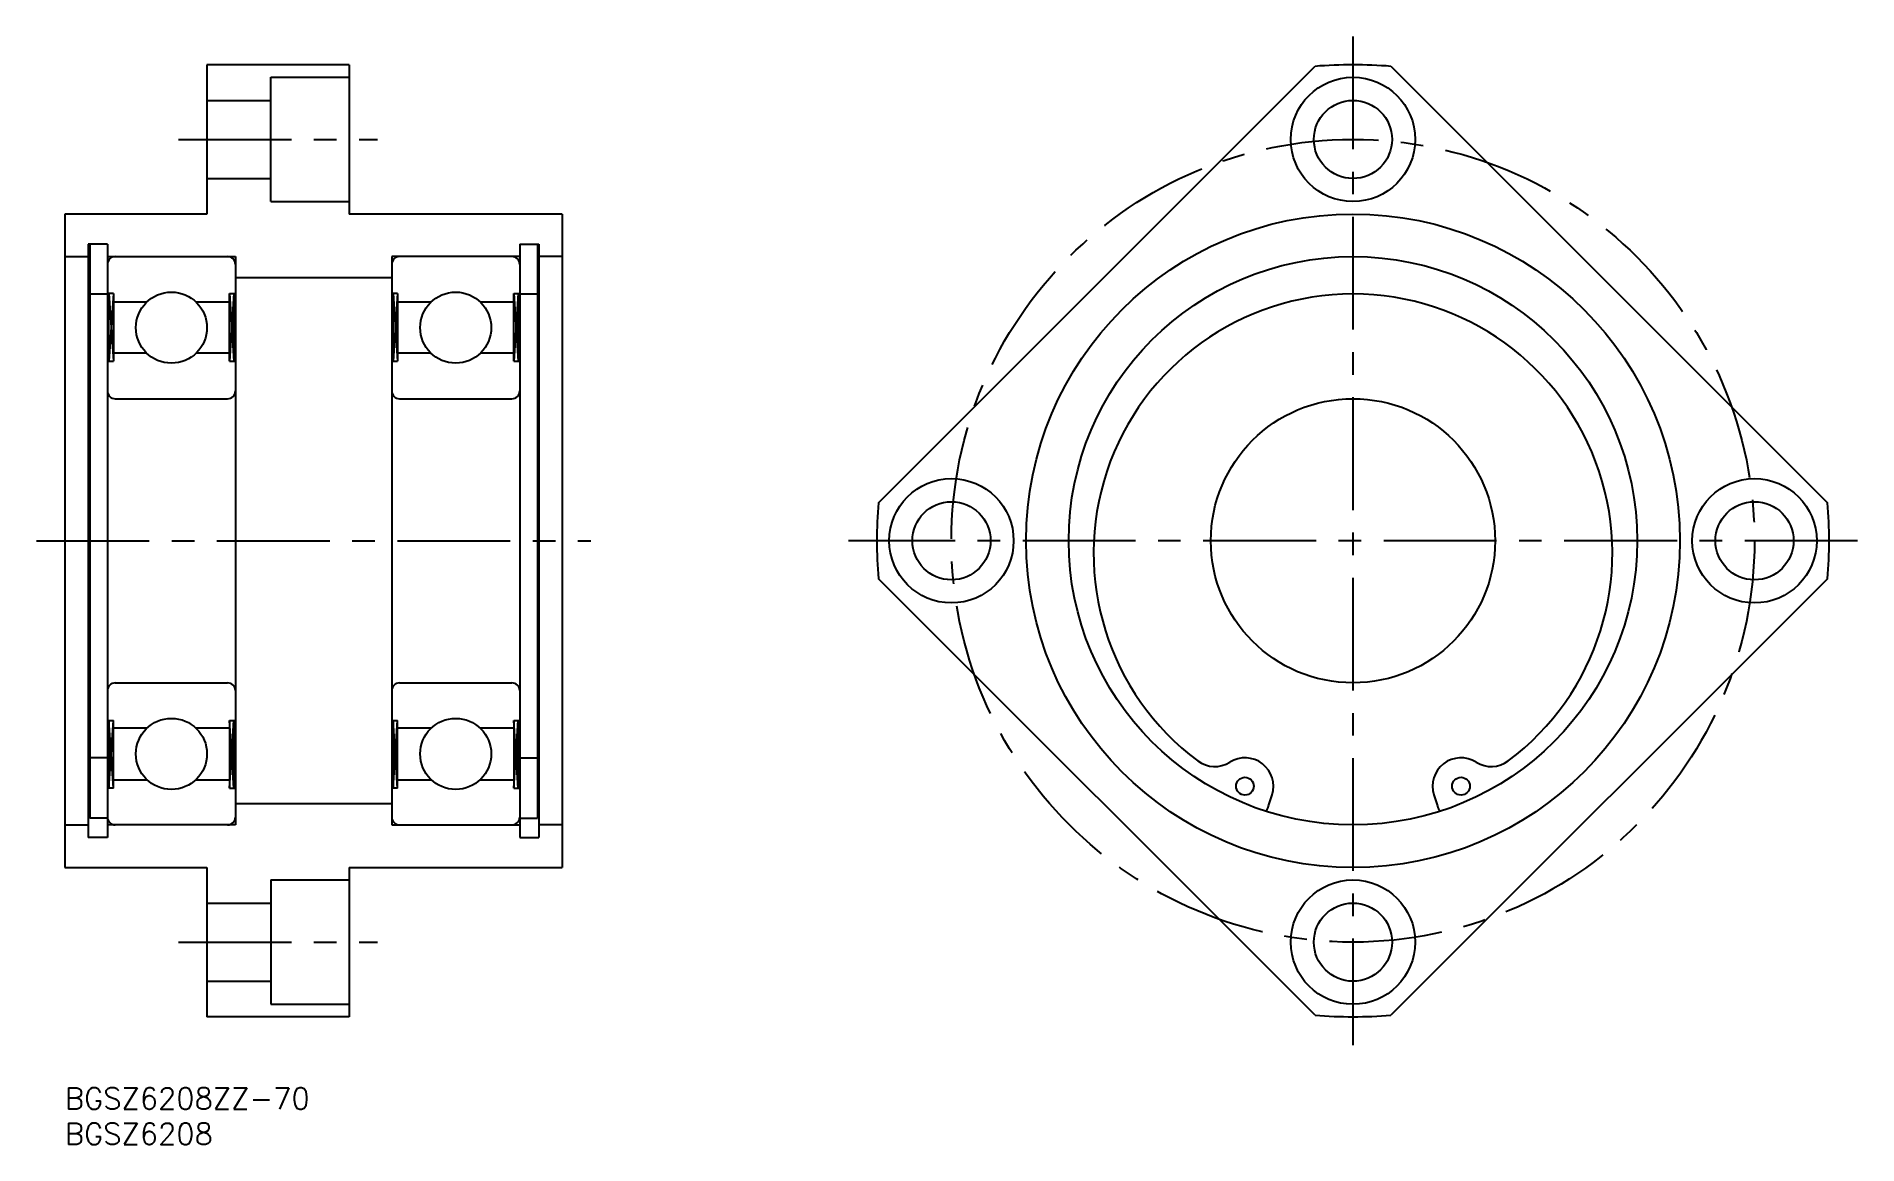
# Model space of a CAD drawing. Extents: x -4 to 252, y -8 to 148.
import ezdxf

# ---------------------------------------------------------------- set-up
doc = ezdxf.new("R2010")
doc.units = 0
doc.header["$LTSCALE"] = 0.5
doc.linetypes.add('CENTER', pattern=[50.8, 31.75, -6.35, 6.35, -6.35])
for name, color, linetype in [('MSM_CENTER', 1, 'CENTER'), ('MSM_CONTINUOUS', 7, 'CONTINUOUS'), ('MSM_PART_NUMBER', 7, 'CONTINUOUS')]:
    doc.layers.add(name, color=color, linetype=linetype)
doc.styles.get("Standard").update_dxf_attribs({"font": 'txt.shx', "height": 3, "bigfont": 'bigfont.shx'})

# ---------------------------------------------------------------- blocks, each defined once
blk = doc.blocks.new('*U6')
at = {"layer": 'MSM_PART_NUMBER'}
blk.add_text('BGSZ6208ZZ-70', height=3, dxfattribs=at).set_placement((0, -3))
blk = doc.blocks.new('*U7')
at = {"layer": 'MSM_PART_NUMBER'}
blk.add_text('BGSZ6208', height=3, dxfattribs=at).set_placement((0, -8))

msp = doc.modelspace()

# ---------------------------------------------------------------- linework, layer by layer
at = {"layer": 'MSM_CENTER'}
for p, q in [((181.26, 148), (181.26, 6)), ((16, 133.5), (44, 133.5)), ((-4, 77), (74, 77)), ((252.26, 77), (110.26, 77)), ((16, 20.5), (44, 20.5))]:
    msp.add_line(p, q, dxfattribs=at)
msp.add_circle((181.26, 77), 56.5, dxfattribs=at)
at = {"layer": 'MSM_CONTINUOUS'}
for p, q in [((20, 144), (20, 123)), ((40, 144), (20, 144)), ((40, 144), (40, 123)), ((114.48, 82.34), (175.93, 143.79)), ((186.6, 143.79), (248.05, 82.34)), ((29, 124.75), (29, 142.25)), ((29, 142.25), (40, 142.25)), ((20, 139), (29, 139)), ((20, 128), (29, 128)), ((29, 124.75), (40, 124.75)), ((20, 123), (0, 123)), ((0, 123), (0, 31)), ((70, 123), (40, 123)), ((70, 123), (70, 31)), ((3.3, 118.75), (3.3, 35.25)), ((6, 118.75), (3.3, 118.75)), ((3.5, 118.75, 0.75), (3.5, 37.93, 0.75)), ((6, 118.75), (6, 35.25)), ((64, 118.75), (64, 35.25)), ((64, 118.75), (66.7, 118.75)), ((66.5, 118.75, 0.75), (66.5, 37.93, 0.75)), ((66.7, 118.75), (66.7, 35.25)), ((0, 117), (3.3, 117)), ((6, 117), (24, 117)), ((24, 117), (24, 37)), ((64, 117), (46, 117)), ((46, 117), (46, 37)), ((70, 117), (66.7, 117)), ((46, 114), (24, 114)), ((3.5, 111.75, 0.75), (6, 111.75, 0.75)), ((6.83, 111.83), (6, 111.83)), ((6.83, 111.83), (6.21, 102.3)), ((6.21, 111.83), (6.83, 102.3)), ((6.21, 102.3), (6.21, 111.83)), ((6.83, 111.83), (6.83, 102.3)), ((6.83, 110.65), (11.58, 110.65)), ((18.42, 110.65), (23.17, 110.65)), ((23.79, 111.83), (23.17, 102.3)), ((23.17, 111.83), (23.79, 102.3)), ((23.17, 102.3), (23.17, 111.83)), ((23.17, 111.83), (24, 111.83)), ((23.79, 111.83), (23.79, 102.3)), ((46.83, 111.83), (46, 111.83)), ((46.21, 102.3), (46.21, 111.83)), ((46.21, 111.83), (46.83, 102.3)), ((46.83, 111.83), (46.21, 102.3)), ((46.83, 111.83), (46.83, 102.3)), ((46.83, 110.65), (51.58, 110.65)), ((58.42, 110.65), (63.17, 110.65)), ((63.17, 111.83), (64, 111.83)), ((63.17, 102.3), (63.17, 111.83)), ((63.17, 111.83), (63.79, 102.3)), ((63.79, 111.83), (63.17, 102.3)), ((63.79, 111.83), (63.79, 102.3)), ((64, 111.75), (66.5, 111.75)), ((11.53, 103.4), (6.83, 103.4)), ((23.17, 103.4), (18.47, 103.4)), ((51.53, 103.4), (46.83, 103.4)), ((63.17, 103.4), (58.47, 103.4)), ((6, 102.3), (6.83, 102.3)), ((23.17, 102.3), (24, 102.3)), ((46, 102.3), (46.83, 102.3)), ((63.17, 102.3), (64, 102.3)), ((7.1, 97), (22.9, 97)), ((47.1, 97), (62.9, 97)), ((175.93, 10.21), (114.48, 71.66)), ((248.05, 71.66), (186.6, 10.21)), ((7.1, 57), (22.9, 57)), ((47.1, 57), (62.9, 57)), ((6, 51.7), (6.83, 51.7)), ((6.83, 42.18), (6.21, 51.7)), ((6.21, 42.18), (6.83, 51.7)), ((6.21, 51.7), (6.21, 42.18)), ((6.83, 42.18), (6.83, 51.7)), ((23.79, 42.18), (23.17, 51.7)), ((23.17, 42.18), (23.79, 51.7)), ((23.17, 51.7), (24, 51.7)), ((23.17, 51.7), (23.17, 42.18)), ((23.79, 42.18), (23.79, 51.7)), ((46, 51.7), (46.83, 51.7)), ((46.21, 51.7), (46.21, 42.18)), ((46.21, 42.18), (46.83, 51.7)), ((46.83, 42.18), (46.21, 51.7)), ((46.83, 42.18), (46.83, 51.7)), ((63.17, 51.7), (63.17, 42.18)), ((63.17, 51.7), (64, 51.7)), ((63.17, 42.18), (63.79, 51.7)), ((63.79, 42.18), (63.17, 51.7)), ((63.79, 42.18), (63.79, 51.7)), ((11.53, 50.6), (6.83, 50.6)), ((23.17, 50.6), (18.47, 50.6)), ((51.53, 50.6), (46.83, 50.6)), ((63.17, 50.6), (58.47, 50.6)), ((6, 46.45), (3.5, 46.45)), ((64, 46.45), (66.5, 46.45)), ((6.83, 42.18), (6, 42.18)), ((6.83, 43.35), (11.58, 43.35)), ((18.42, 43.35), (23.17, 43.35)), ((23.17, 42.18), (24, 42.18)), ((46.83, 42.18), (46, 42.18)), ((46.83, 43.35), (51.58, 43.35)), ((58.42, 43.35), (63.17, 43.35)), ((63.17, 42.18), (64, 42.18)), ((169.38, 39.68), (169.88, 41.23)), ((192.65, 41.23), (193.15, 39.68)), ((24, 40), (46, 40)), ((0, 37), (3.3, 37)), ((6, 37.93), (3.5, 37.93)), ((24, 37), (6, 37)), ((46, 37), (64, 37)), ((64, 37.93), (66.5, 37.93)), ((70, 37), (66.7, 37)), ((6, 35.25), (3.3, 35.25)), ((64, 35.25), (66.7, 35.25)), ((0, 31), (20, 31)), ((20, 31), (20, 10)), ((40, 31), (70, 31)), ((40, 31), (40, 10)), ((29, 29.25), (29, 11.75)), ((29, 29.25), (40, 29.25)), ((20, 26), (29, 26)), ((20, 15), (29, 15)), ((29, 11.75), (40, 11.75)), ((40, 10), (20, 10))]:
    msp.add_line(p, q, dxfattribs=at)
at = {"layer": 'MSM_CONTINUOUS', "linetype": 'BYBLOCK'}
msp.add_line((64, 118.75), (64, 35.25), dxfattribs=at)
at = {"layer": 'MSM_CONTINUOUS'}
for centre, radius in [((181.26, 133.5), 8.75), ((181.26, 133.5), 5.5), ((181.26, 77), 46), ((181.26, 77), 40), ((15, 107), 5), ((55, 107), 5), ((181.26, 77), 20), ((124.76, 77), 8.75), ((237.76, 77), 8.75), ((124.76, 77), 5.5), ((237.76, 77), 5.5), ((15, 47), 5), ((55, 47), 5), ((166.06, 42.45), 1.25), ((196.46, 42.45), 1.25), ((181.26, 20.5), 8.75), ((181.26, 20.5), 5.5)]:
    msp.add_circle(centre, radius, dxfattribs=at)
for centre, radius, start, end in [((181.26, 77), 67, 85.4304, 94.5696), ((7.1, 115.9), 1.1, 90, 180), ((22.9, 115.9), 1.1, 0, 90), ((47.1, 115.9), 1.1, 90, 180), ((62.9, 115.9), 1.1, 0, 90), ((181.26, 75.25), 36.5, 306.7766, 233.2234), ((7.1, 98.1), 1.1, 180, 270), ((22.9, 98.1), 1.1, 270, 0), ((47.1, 98.1), 1.1, 180, 270), ((62.9, 98.1), 1.1, 270, 0), ((181.26, 77), 67, 175.4304, 184.5696), ((181.26, 77), 67, 355.4304, 4.5696), ((7.1, 55.9), 1.1, 90, 180), ((22.9, 55.9), 1.1, 0, 90), ((47.1, 55.9), 1.1, 90, 180), ((62.9, 55.9), 1.1, 0, 90), ((166.06, 42.45), 4, 342.3386, 122.1546), ((196.46, 42.45), 4, 57.8454, 197.6614), ((161.81, 49.22), 4, 233.2234, 302.1546), ((200.72, 49.22), 4, 237.8454, 306.7766), ((167, 40.43), 2.5, 322.9618, 342.3386), ((195.53, 40.43), 2.5, 197.6614, 217.0382), ((7.1, 38.1), 1.1, 180, 270), ((22.9, 38.1), 1.1, 270, 0), ((47.1, 38.1), 1.1, 180, 270), ((62.9, 38.1), 1.1, 270, 0), ((181.26, 77), 67, 265.4304, 274.5696)]:
    msp.add_arc(centre, radius, start, end, dxfattribs=at)

# ---------------------------------------------------------------- block references
for name in ['*U6', '*U7']:
    msp.add_blockref(name, (0, 0), dxfattribs=at)

doc.saveas('drawing.dxf')
